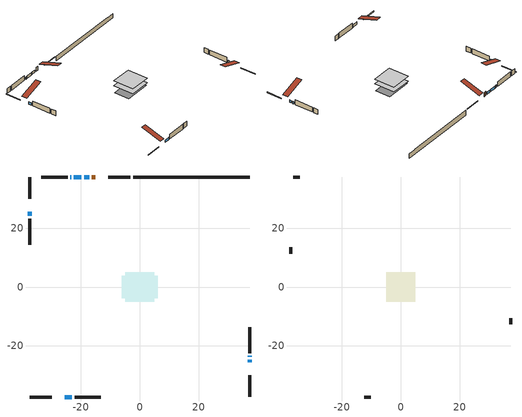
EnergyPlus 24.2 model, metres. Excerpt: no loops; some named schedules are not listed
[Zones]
conditioned space
 floor adiabatic (AdiabaticFloorConstruction): -4.98,-4.98 -4.98,4.98 4.98,4.98 4.98,-4.98 z0.45
 floor foundation (Slab1 construction): -6.15,-3.75 -6.15,3.75 6.15,3.75 6.15,-3.75 z-1.91
 wall outside (RimJoist1 construction): -3.2,37.36 -10.62,37.36 / -37.36,-37.36 -29.93,-37.36 / -37.36,37.36 -37.36,29.93 / 37.36,-37.36 37.36,-29.93 z0.45:0.75
 wall outside (AdiabaticWallConstruction 1): -15.03,37.36 -16.25,37.36 z0.45:2.48
 wall outside (AdiabaticWallConstruction): -17.17,37.36 -18.87,37.36 / -19.79,37.36 -22.34,37.36 / -25.52,-37.36 -23.06,-37.36 / -37.36,25.52 -37.36,24.17 / 37.36,-25.53 37.36,-24.68 / -23.26,37.36 -23.59,37.36 / 37.36,-23.75 37.36,-23.41 z0.45:1.67
 wall outside (Wall1 construction): -24.52,37.36 -33.38,37.36 / -22.14,-37.36 -13.28,-37.36 / -37.36,23.24 -37.36,14.38 / 37.36,-22.48 37.36,-13.63 z0.45:2.89
 wall foundation (FoundationWall1 construction): -2.27,37.36,-1.91 -2.27,37.36,0.45 33.4,37.36,0.45 33.4,37.36,0.25 37.36,37.36,0.25 37.36,37.36,-1.91
 window (WindowConstruction): -17.18,37.36 -18.87,37.36 z0.45:1.67
 window (WindowConstruction 1): -19.79,37.36 -22.34,37.36 z0.45:1.67
 window (WindowConstruction 2): -25.52,-37.36 -23.06,-37.36 z0.45:1.67
 window (WindowConstruction 3): -37.36,25.52 -37.36,24.17 z0.45:1.67
 window (WindowConstruction 4): 37.36,-25.52 37.36,-24.68 z0.45:1.67
 window (WindowConstruction 5): -23.27,37.36 -23.59,37.36 z0.45:1.67
 window (WindowConstruction 6): 37.36,-23.75 37.36,-23.41 z0.45:1.67
 door (Door): -15.03,37.36 -16.25,37.36 z0.45:2.48
 ceiling adiabatic (AdiabaticFloorConstruction): 4.98,-4.98 4.98,4.98 -4.98,4.98 -4.98,-4.98 z0.45
attic - vented
 floor to conditioned space (Floor1 construction Reversed): -4.96,-4.96 -4.96,4.96 4.96,4.96 4.96,-4.96 z2.89
 wall outside (Wall2 construction): -34.31,37.36 -36.43,37.36 / -12.35,-37.36 -10.23,-37.36 / -37.36,13.46 -37.36,11.33 / 37.36,-12.7 37.36,-10.58 z0.45:2.89
 roof outside (Roof1 construction): -14.1,37.36,2.89 -14.1,27.69,6.11 -11.55,27.69,6.11 -11.55,37.36,2.89; -26.45,-37.36,2.89 -26.45,-27.69,6.11 -29,-27.69,6.11 -29,-37.36,2.89; -37.36,26.45,2.89 -27.69,26.45,6.11 -27.69,29,6.11 -37.36,29,2.89; 37.36,-26.45,2.89 27.69,-26.45,6.11 27.69,-29,6.11 37.36,-29,2.89
[Building]
Building 1: Terrain=Suburbs
[Site:Location]
Regina Intl AP_SK: Latitude {deg}=50.43; Longitude {deg}=-104.67; Time Zone {hr}=-6; Elevation {m}=578; Keep Site Location Information=Yes
[Site:GroundTemperature:Shallow]
-2.28208, -4.75844, -4.95676, -3.7816, 0.936024, 5.63167, 9.70254, 12.2813, 12.5004, 10.403, 6.43594, 1.88434
[Site:WaterMainsTemperature]
Calculation Method=Schedule; Temperature Schedule=mains temperature schedule
[Material] Roughness=Rough; Thermal Absorptance=0.9
Name | Thickness {m} | Conductivity {W/m-K} | Density {kg/m3} | Specific Heat {J/kg-K} | Solar Absorptance | Visible Absorptance
asphalt or fiberglass shingles | 0.00635 | 0.162714 | 1121.4 | 1465.45 | 0.84 | 0.84
ceiling loosefill ins | 0.254 | 0.0480833 | 16.02 | 1046.75 | 0.7 | 0.7
ceiling stud and cavity | 0.1397 | 0.0900535 | 65.682 | 1177.47 | 0.7 | 0.7
concrete 4.0 in. | 0.1016 | 1.803125 | 2242.8 | 837.4 | 0.7 | 0.7
concrete 8.0 in. | 0.2032 | 1.803125 | 2242.8 | 837.4 | 0.7 | 0.7
door material | 0.04445 | 0.0451087 | 512.64 | 1214.23 | 0.7 | 0.7
exterior vertical ins | 0.0457286 | 0.029427 | 32.04 | 1214.23 | 0.7 | 0.7
floor covering | 0.0127 | 0.0433444 | 54.468 | 1339.84 | 0.6 | 0.6
floor rigid ins; wall rigid ins 1 | 0.512978 | 0.029427 | 32.04 | 1214.23 | 0.7 | 0.7
floor stud and cavity | 0.1397 | 1.75129 | 37.0049 | 1207.88 | 0.7 | 0.7
furniture material conditioned space 1 | 0.1524 | 0.115458 | 640.8 | 1214.23 | 0.6 | 0.6
gypsum board | 0.0127 | 0.160291 | 801 | 837.4 | 0.6 | 0.6
gypsum board 1 | 0.0127 | 0.160291 | 801 | 837.4 | 0.7 | 0.7
osb sheathing 0.5 in. | 0.0127 | 0.115458 | 512.64 | 1214.23 | 0.7 | 0.7
osb sheathing 0.75 in. | 0.01905 | 0.115458 | 512.64 | 1214.23 | 0.7 | 0.7
osb sheathing 2.0 in. | 0.0508 | 0.115458 | 512.64 | 1214.23 | 0.7 | 0.7
rim joist stud and cavity | 0.0508 | 0.0309689 | 125.044 | 1163.47 | 0.6 | 0.6
wall rigid ins | 0.051816 | 0.029427 | 32.04 | 1214.23 | 0.7 | 0.7
wall stud and cavity | 0.1397 | 0.21045 | 139.0536 | 1170.24 | 0.7 | 0.7
wall stud and cavity 1 | 0.0889 | 6.1454 | 50.32683 | 1063.81 | 0.6 | 0.6
wall stud and cavity 2 | 0.0889 | 0.380278 | 52.3479 | 1209.89 | 0.7 | 0.7
wall stud and cavity 3 | 0.0889 | 0.391764 | 83.0341 | 1211.67 | 0.7 | 0.7
wood siding | 0.0254 | 0.102417 | 544.68 | 1172.36 | 0 | 0
wood siding 1 | 0.00254 | 0.102417 | 544.68 | 1172.36 | 0 | 0
wood siding 2; wood siding 3; wood siding 4 | 0.0254 | 0.102417 | 544.68 | 1172.36 | 0.7 | 0.7
[WindowMaterial:SimpleGlazingSystem]
Name | U-Factor {W/m2-K} | Solar Heat Gain Coefficient
WindowMaterial | 1.3207 | 0.49
WindowMaterial 1 | 2.82878 | 0.58
WindowMaterial 2 | 1.23042 | 0.53
WindowMaterial 3 | 1.27982 | 0.51
WindowMaterial 4 | 6.0306 | 0.51
WindowMaterial 5 | 5.8614 | 0.52
[Construction]
AdiabaticFloorConstruction: floor stud and cavity, floor rigid ins, osb sheathing 0.75 in., floor covering
AdiabaticWallConstruction: wood siding 3, wall rigid ins 1, wall stud and cavity 2, gypsum board
AdiabaticWallConstruction 1: wood siding 4, wall rigid ins 1, wall stud and cavity 2, gypsum board
Door: door material
Floor1 construction Reversed: gypsum board, ceiling stud and cavity, ceiling loosefill ins
FoundationWall1 construction: concrete 8.0 in., gypsum board 1
furniture construction conditioned space 1: furniture material conditioned space 1
PartitionWallConstruction: gypsum board, wall stud and cavity 3, gypsum board
RimJoist1 construction: wood siding 2, osb sheathing 2.0 in., rim joist stud and cavity
Roof1 construction: asphalt or fiberglass shingles
Slab1 construction: concrete 4.0 in.
Wall1 construction: wood siding, wall rigid ins, osb sheathing 0.5 in., wall stud and cavity, gypsum board
Wall2 construction: wood siding 1, wall stud and cavity 1
WindowConstruction; WindowConstruction 4: WindowMaterial
WindowConstruction 1: WindowMaterial 1
WindowConstruction 2: WindowMaterial 2
WindowConstruction 3: WindowMaterial 3
WindowConstruction 5: WindowMaterial 4
WindowConstruction 6: WindowMaterial 5
[Zone] Multiplier=1; Part of Total Floor Area=Yes
Name | Volume {m3}
attic - vented | 51.5075
conditioned space | 479.4
[Space]
Name | Zone | Volume {m3}
attic - vented 1 | attic - vented | 51.5075
conditioned space 1 | conditioned space | 479.4
[ZoneInfiltration:EffectiveLeakageArea]
infil attic - vented 1: Zone or Space=attic - vented 1; Schedule=Always On Discrete; Effective Air Leakage Area {cm2}=3109.9; Stack Coefficient=0.000393608; Wind Coefficient=1.34045e-05
[ZoneMixing]
whole house fan mix: Zone or Space=attic - vented; Schedule=Always On Continuous; Design Flow Rate Calculation Method=Flow/Zone; Design Flow Rate {m3/s}=0; Source Zone or Space=conditioned space
[SurfaceProperty:ExposedFoundationPerimeter]
Slab1: Exposed Perimeter Calculation Method=TotalExposedPerimeter; Total Exposed Perimeter {m}=39.624
[InternalMass] Zone or ZoneList=conditioned space; Space or SpaceList=conditioned space 1
Name | Construction | Surface Area {m2}
furniture mass conditioned space 1 | furniture construction conditioned space 1 | 76.6999
partition wall mass | PartitionWallConstruction | 191.75
[Lights]
interior lighting: Zone or ZoneList or Space or SpaceList=conditioned space 1; Schedule=interior lighting schedule; Design Level Calculation Method=LightingLevel; Lighting Level {W}=343.2; Return Air Fraction=0; Fraction Radiant=0.6; Fraction Visible=0.2; Fraction Replaceable=1
[People]
occupants: Zone or ZoneList or Space or SpaceList=conditioned space 1; Number of People Schedule=occupants schedule; Number of People Calculation Method=People; Number of People=3; Fraction Radiant=0.314171; Sensible Heat Fraction=0.56303; Activity Level Schedule=occupants activity schedule; Carbon Dioxide Generation Rate {m3/s-W}=0; Enable ASHRAE 55 Comfort Warnings=No; Mean Radiant Temperature Calculation Type=EnclosureAveraged
[ElectricEquipment] Zone or ZoneList or Space or SpaceList=conditioned space 1; Design Level Calculation Method=EquipmentLevel
Name | Schedule | Design Level {W} | Fraction Latent | Fraction Radiant | Fraction Lost
clothes dryer | clothes dryer schedule | 140.772 | 0.015 | 0.081 | 0.85
clothes washer | clothes washer schedule | 32.1985 | 0.03 | 0.162 | 0.7
cooking range | cooking range schedule | 215.147 | 0.08 | 0.432 | 0.2
dishwasher | dishwasher schedule | 66.8632 | 0.3 | 0.18 | 0.4
fridge | fridge schedule | 72.9452 | 0 | 0.6 | 0
mech vent house fan | mech vent house fan schedule | 0 | 0 | 0 | 1
mech vent house fan cfis | mech vent house fan cfis schedule | 0 | 0 | 0 | 0
misc plug loads | misc plug loads schedule | 494.7 | 0.045 | 0.513 | 0.1
whole house fan | Always On Discrete | 0 | 0 | 0 | 1
[OtherEquipment] Zone or ZoneList or Space or SpaceList=conditioned space 1; Design Level Calculation Method=EquipmentLevel
Name | Fuel Type | Schedule | Design Level {W} | Fraction Latent | Fraction Radiant | Fraction Lost
clothes dryer 1 | Electricity | clothes dryer schedule | 0 | 0.015 | 0.081 | 0.85
cooking range 1 | Electricity | cooking range schedule | 0 | 0.08 | 0.432 | 0.2
general water use latent | None | general water use schedule | 62.594 | 1 | 0 | 0
general water use sensible | None | general water use schedule | -61.6891 | 0 | 0.6 | 0
mech vent house fan latent load | None | Always On Discrete | 0 | 1 | 0 | 0
mech vent house fan sensible load | None | Always On Discrete | 0 | 0 | 0 | 0
water heater energy adjustment1 | NaturalGas | Always On Discrete | 0.01 | 0 | 0 | 1
[ZoneInfiltration:DesignFlowRate] Zone or ZoneList or Space or SpaceList=conditioned space 1; Schedule=Always On Discrete; Design Flow Rate Calculation Method=Flow/Zone; Design Flow Rate {m3/s}=0
infil flow; natural vent flow; whole house fan flow
[AvailabilityManager:Scheduled]
central ac and furnace airloop Availability Manager: Schedule=Always On Discrete
[Foundation:Kiva]
Foundation Kiva 1: Initial Indoor Air Temperature {C}=21; Wall Height Above Grade {m}=0.450007; Wall Depth Below Slab {m}=0.2032; Custom Block Material Name 1=exterior vertical ins; Custom Block Depth 1 {m}=2.36001; Custom Block X Position 1 {m}=0.2159; Custom Block Z Position 1 {m}=0
[Foundation:Kiva:Settings]
Soil Conductivity {W/m-K}=0.849921; Soil Density {kg/m3}=1842.3; Soil Specific Heat {J/kg-K}=418.7; Ground Solar Absorptivity=0.9; Ground Thermal Absorptivity=0.9; Ground Surface Roughness {m}=0.03; Far-Field Width {m}=40; Deep-Ground Boundary Condition=ZeroFlux; Deep-Ground Depth {m}=40; Minimum Cell Dimension {m}=0.2; Maximum Cell Growth Coefficient=3; Simulation Timestep=Timestep
[Exterior:Lights]
exterior lighting: Schedule=exterior lighting schedule; Design Level {W}=75.6
[EnergyManagementSystem:GlobalVariable]
central_ac_and_furnace_airloop_Fan_RTF
infil_program_Qfan
infil_program_Qinf
natural_vent_program_Qnv
natural_vent_program_Qwhf
[EnergyManagementSystem:Sensor]
Name | Output:Variable or Output:Meter Index Key | Output:Variable or Output:Meter
airflow_gain | infil flow | Infiltration Sensible Heat Gain Energy
airflow_gain_1 | natural vent flow | Infiltration Sensible Heat Gain Energy
airflow_gain_2 | whole house fan flow | Infiltration Sensible Heat Gain Energy
airflow_loss | infil flow | Infiltration Sensible Heat Loss Energy
airflow_loss_1 | natural vent flow | Infiltration Sensible Heat Loss Energy
airflow_loss_2 | whole house fan flow | Infiltration Sensible Heat Loss Energy
clg_load_cond |  | Cooling:EnergyTransfer:Zone:CONDITIONED SPACE
clg_sp_s; clg_sp_s_1 | cooling setpoint | Schedule Value
clothes_dryer_exhaust_0_sch_s | clothes dryer exhaust 0 schedule | Schedule Value
cool_season | cooling season schedule | Schedule Value
htg_load_cond |  | Heating:EnergyTransfer:Zone:CONDITIONED SPACE
htg_sp_s; htg_sp_s_1 | heating setpoint | Schedule Value
ig_ee_conv | clothes dryer | Electric Equipment Convective Heating Energy
ig_ee_conv_2 | cooking range | Electric Equipment Convective Heating Energy
ig_ee_conv_4 | fridge | Electric Equipment Convective Heating Energy
ig_ee_conv_5 | misc plug loads | Electric Equipment Convective Heating Energy
ig_ee_conv_6 | whole house fan | Electric Equipment Convective Heating Energy
ig_ee_rad | clothes dryer | Electric Equipment Radiant Heating Energy
ig_ee_rad_2 | cooking range | Electric Equipment Radiant Heating Energy
ig_ee_rad_4 | fridge | Electric Equipment Radiant Heating Energy
ig_ee_rad_5 | misc plug loads | Electric Equipment Radiant Heating Energy
ig_ee_rad_6 | whole house fan | Electric Equipment Radiant Heating Energy
ig_lgt_conv | interior lighting | Lights Convective Heating Energy
ig_lgt_rad | interior lighting | Lights Radiant Heating Energy
ig_lgt_vis | interior lighting | Lights Visible Radiation Heating Energy
ig_oe_conv | clothes dryer 1 | Other Equipment Convective Heating Energy
ig_oe_conv_1 | cooking range 1 | Other Equipment Convective Heating Energy
ig_oe_conv_2 | general water use latent | Other Equipment Convective Heating Energy
ig_oe_conv_3 | general water use sensible | Other Equipment Convective Heating Energy
ig_oe_conv_4 | water heater energy adjustment1 | Other Equipment Convective Heating Energy
ig_oe_rad | clothes dryer 1 | Other Equipment Radiant Heating Energy
ig_oe_rad_1 | cooking range 1 | Other Equipment Radiant Heating Energy
ig_oe_rad_2 | general water use latent | Other Equipment Radiant Heating Energy
ig_oe_rad_3 | general water use sensible | Other Equipment Radiant Heating Energy
ig_oe_rad_4 | water heater energy adjustment1 | Other Equipment Radiant Heating Energy
ig_ppl_conv | occupants | People Convective Heating Energy
ig_ppl_rad | occupants | People Radiant Heating Energy
im_conv | furniture mass conditioned space 1 | Surface Inside Face Convection Heat Gain Energy
im_conv_1 | partition wall mass | Surface Inside Face Convection Heat Gain Energy
im_ig | furniture mass conditioned space 1 | Surface Inside Face Internal Gains Radiation Heat Gain Energy
im_ig_1 | partition wall mass | Surface Inside Face Internal Gains Radiation Heat Gain Energy
im_lgt | furniture mass conditioned space 1 | Surface Inside Face Lights Radiation Heat Gain Energy
im_lgt_1 | partition wall mass | Surface Inside Face Lights Radiation Heat Gain Energy
im_sol | furniture mass conditioned space 1 | Surface Inside Face Solar Radiation Heat Gain Energy
im_sol_1 | partition wall mass | Surface Inside Face Solar Radiation Heat Gain Energy
im_surf | furniture mass conditioned space 1 | Surface Inside Face Net Surface Thermal Radiation Heat Gain Energy
im_surf_1 | partition wall mass | Surface Inside Face Net Surface Thermal Radiation Heat Gain Energy
mv_conv | mech vent house fan | Electric Equipment Convective Heating Energy
mv_conv_1 | mech vent house fan cfis | Electric Equipment Convective Heating Energy
mv_conv_2 | mech vent house fan latent load | Other Equipment Convective Heating Energy
mv_conv_3 | mech vent house fan sensible load | Other Equipment Convective Heating Energy
mv_rad | mech vent house fan | Electric Equipment Radiant Heating Energy
mv_rad_1 | mech vent house fan cfis | Electric Equipment Radiant Heating Energy
mv_rad_2 | mech vent house fan latent load | Other Equipment Radiant Heating Energy
mv_rad_3 | mech vent house fan sensible load | Other Equipment Radiant Heating Energy
natural_vent_s | natural vent schedule | Schedule Value
out_pb_s |  | Site Outdoor Air Barometric Pressure
out_wt_s |  | Site Outdoor Air Humidity Ratio
site_vw_s |  | Site Wind Speed
ss_back_out | Window1 | Surface Window Shortwave from Zone Back Out Window Heat Transfer Rate
ss_back_out_1 | Window3 | Surface Window Shortwave from Zone Back Out Window Heat Transfer Rate
ss_back_out_2 | Window4 | Surface Window Shortwave from Zone Back Out Window Heat Transfer Rate
ss_back_out_3 | Window5 | Surface Window Shortwave from Zone Back Out Window Heat Transfer Rate
ss_back_out_4 | Window6 | Surface Window Shortwave from Zone Back Out Window Heat Transfer Rate
ss_back_out_5 | Window7 | Surface Window Shortwave from Zone Back Out Window Heat Transfer Rate
ss_back_out_6 | Window8 | Surface Window Shortwave from Zone Back Out Window Heat Transfer Rate
ss_conv | Door1 | Surface Inside Face Convection Heat Gain Energy
ss_conv_1 | Window1 | Surface Inside Face Convection Heat Gain Energy
ss_conv_2 | Window3 | Surface Inside Face Convection Heat Gain Energy
ss_conv_3 | Window4 | Surface Inside Face Convection Heat Gain Energy
ss_conv_4 | Window5 | Surface Inside Face Convection Heat Gain Energy
ss_conv_5 | Window6 | Surface Inside Face Convection Heat Gain Energy
ss_conv_6 | Window7 | Surface Inside Face Convection Heat Gain Energy
ss_conv_7 | Window8 | Surface Inside Face Convection Heat Gain Energy
ss_ig | Door1 | Surface Inside Face Internal Gains Radiation Heat Gain Energy
ss_ig_1 | Window1 | Surface Inside Face Internal Gains Radiation Heat Gain Energy
ss_ig_2 | Window3 | Surface Inside Face Internal Gains Radiation Heat Gain Energy
ss_ig_3 | Window4 | Surface Inside Face Internal Gains Radiation Heat Gain Energy
ss_ig_4 | Window5 | Surface Inside Face Internal Gains Radiation Heat Gain Energy
ss_ig_5 | Window6 | Surface Inside Face Internal Gains Radiation Heat Gain Energy
ss_ig_6 | Window7 | Surface Inside Face Internal Gains Radiation Heat Gain Energy
ss_ig_7 | Window8 | Surface Inside Face Internal Gains Radiation Heat Gain Energy
ss_lgt | Door1 | Surface Inside Face Lights Radiation Heat Gain Energy
ss_sol | Door1 | Surface Inside Face Solar Radiation Heat Gain Energy
ss_surf | Door1 | Surface Inside Face Net Surface Thermal Radiation Heat Gain Energy
ss_surf_1 | Window1 | Surface Inside Face Net Surface Thermal Radiation Heat Gain Energy
ss_surf_2 | Window3 | Surface Inside Face Net Surface Thermal Radiation Heat Gain Energy
ss_surf_3 | Window4 | Surface Inside Face Net Surface Thermal Radiation Heat Gain Energy
ss_surf_4 | Window5 | Surface Inside Face Net Surface Thermal Radiation Heat Gain Energy
ss_surf_5 | Window6 | Surface Inside Face Net Surface Thermal Radiation Heat Gain Energy
ss_surf_6 | Window7 | Surface Inside Face Net Surface Thermal Radiation Heat Gain Energy
ss_surf_7 | Window8 | Surface Inside Face Net Surface Thermal Radiation Heat Gain Energy
ss_trans_in | Window1 | Surface Window Transmitted Solar Radiation Rate
ss_trans_in_1 | Window3 | Surface Window Transmitted Solar Radiation Rate
ss_trans_in_2 | Window4 | Surface Window Transmitted Solar Radiation Rate
ss_trans_in_3 | Window5 | Surface Window Transmitted Solar Radiation Rate
ss_trans_in_4 | Window6 | Surface Window Transmitted Solar Radiation Rate
ss_trans_in_5 | Window7 | Surface Window Transmitted Solar Radiation Rate
ss_trans_in_6 | Window8 | Surface Window Transmitted Solar Radiation Rate
ss_trans_out | Window1 | Surface Inside Face Initial Transmitted Diffuse Transmitted Out Window Solar Radiation Rate
ss_trans_out_1 | Window3 | Surface Inside Face Initial Transmitted Diffuse Transmitted Out Window Solar Radiation Rate
ss_trans_out_2 | Window4 | Surface Inside Face Initial Transmitted Diffuse Transmitted Out Window Solar Radiation Rate
ss_trans_out_3 | Window5 | Surface Inside Face Initial Transmitted Diffuse Transmitted Out Window Solar Radiation Rate
ss_trans_out_4 | Window6 | Surface Inside Face Initial Transmitted Diffuse Transmitted Out Window Solar Radiation Rate
ss_trans_out_5 | Window7 | Surface Inside Face Initial Transmitted Diffuse Transmitted Out Window Solar Radiation Rate
ss_trans_out_6 | Window8 | Surface Inside Face Initial Transmitted Diffuse Transmitted Out Window Solar Radiation Rate
s_conv | Floor1 | Surface Inside Face Convection Heat Gain Energy
s_conv_1 | FoundationWall1 | Surface Inside Face Convection Heat Gain Energy
s_conv_10 | Wall1:180 | Surface Inside Face Convection Heat Gain Energy
s_conv_11 | Wall1:270 | Surface Inside Face Convection Heat Gain Energy
s_conv_12 | Wall1:90 | Surface Inside Face Convection Heat Gain Energy
s_conv_2 | inferred conditioned ceiling | Surface Inside Face Convection Heat Gain Energy
s_conv_3 | inferred conditioned floor | Surface Inside Face Convection Heat Gain Energy
s_conv_4 | RimJoist1:0 | Surface Inside Face Convection Heat Gain Energy
s_conv_5 | RimJoist1:180 | Surface Inside Face Convection Heat Gain Energy
s_conv_6 | RimJoist1:270 | Surface Inside Face Convection Heat Gain Energy
s_conv_7 | RimJoist1:90 | Surface Inside Face Convection Heat Gain Energy
s_conv_8 | Slab1 | Surface Inside Face Convection Heat Gain Energy
s_conv_9 | Wall1:0 | Surface Inside Face Convection Heat Gain Energy
s_ig | Floor1 | Surface Inside Face Internal Gains Radiation Heat Gain Energy
s_ig_1 | FoundationWall1 | Surface Inside Face Internal Gains Radiation Heat Gain Energy
s_ig_10 | Wall1:180 | Surface Inside Face Internal Gains Radiation Heat Gain Energy
s_ig_11 | Wall1:270 | Surface Inside Face Internal Gains Radiation Heat Gain Energy
s_ig_12 | Wall1:90 | Surface Inside Face Internal Gains Radiation Heat Gain Energy
s_ig_2 | inferred conditioned ceiling | Surface Inside Face Internal Gains Radiation Heat Gain Energy
s_ig_3 | inferred conditioned floor | Surface Inside Face Internal Gains Radiation Heat Gain Energy
s_ig_4 | RimJoist1:0 | Surface Inside Face Internal Gains Radiation Heat Gain Energy
s_ig_5 | RimJoist1:180 | Surface Inside Face Internal Gains Radiation Heat Gain Energy
s_ig_6 | RimJoist1:270 | Surface Inside Face Internal Gains Radiation Heat Gain Energy
s_ig_7 | RimJoist1:90 | Surface Inside Face Internal Gains Radiation Heat Gain Energy
s_ig_8 | Slab1 | Surface Inside Face Internal Gains Radiation Heat Gain Energy
s_ig_9 | Wall1:0 | Surface Inside Face Internal Gains Radiation Heat Gain Energy
s_lgt | Floor1 | Surface Inside Face Lights Radiation Heat Gain Energy
s_lgt_1 | FoundationWall1 | Surface Inside Face Lights Radiation Heat Gain Energy
s_lgt_10 | Wall1:180 | Surface Inside Face Lights Radiation Heat Gain Energy
s_lgt_11 | Wall1:270 | Surface Inside Face Lights Radiation Heat Gain Energy
s_lgt_12 | Wall1:90 | Surface Inside Face Lights Radiation Heat Gain Energy
s_lgt_2 | inferred conditioned ceiling | Surface Inside Face Lights Radiation Heat Gain Energy
s_lgt_3 | inferred conditioned floor | Surface Inside Face Lights Radiation Heat Gain Energy
s_lgt_4 | RimJoist1:0 | Surface Inside Face Lights Radiation Heat Gain Energy
s_lgt_5 | RimJoist1:180 | Surface Inside Face Lights Radiation Heat Gain Energy
s_lgt_6 | RimJoist1:270 | Surface Inside Face Lights Radiation Heat Gain Energy
s_lgt_7 | RimJoist1:90 | Surface Inside Face Lights Radiation Heat Gain Energy
s_lgt_8 | Slab1 | Surface Inside Face Lights Radiation Heat Gain Energy
s_lgt_9 | Wall1:0 | Surface Inside Face Lights Radiation Heat Gain Energy
s_sol | Floor1 | Surface Inside Face Solar Radiation Heat Gain Energy
s_sol_1 | FoundationWall1 | Surface Inside Face Solar Radiation Heat Gain Energy
s_sol_10 | Wall1:180 | Surface Inside Face Solar Radiation Heat Gain Energy
s_sol_11 | Wall1:270 | Surface Inside Face Solar Radiation Heat Gain Energy
s_sol_12 | Wall1:90 | Surface Inside Face Solar Radiation Heat Gain Energy
s_sol_2 | inferred conditioned ceiling | Surface Inside Face Solar Radiation Heat Gain Energy
s_sol_3 | inferred conditioned floor | Surface Inside Face Solar Radiation Heat Gain Energy
s_sol_4 | RimJoist1:0 | Surface Inside Face Solar Radiation Heat Gain Energy
s_sol_5 | RimJoist1:180 | Surface Inside Face Solar Radiation Heat Gain Energy
s_sol_6 | RimJoist1:270 | Surface Inside Face Solar Radiation Heat Gain Energy
s_sol_7 | RimJoist1:90 | Surface Inside Face Solar Radiation Heat Gain Energy
s_sol_8 | Slab1 | Surface Inside Face Solar Radiation Heat Gain Energy
s_sol_9 | Wall1:0 | Surface Inside Face Solar Radiation Heat Gain Energy
s_surf | Floor1 | Surface Inside Face Net Surface Thermal Radiation Heat Gain Energy
s_surf_1 | FoundationWall1 | Surface Inside Face Net Surface Thermal Radiation Heat Gain Energy
s_surf_10 | Wall1:180 | Surface Inside Face Net Surface Thermal Radiation Heat Gain Energy
s_surf_11 | Wall1:270 | Surface Inside Face Net Surface Thermal Radiation Heat Gain Energy
s_surf_12 | Wall1:90 | Surface Inside Face Net Surface Thermal Radiation Heat Gain Energy
s_surf_2 | inferred conditioned ceiling | Surface Inside Face Net Surface Thermal Radiation Heat Gain Energy
s_surf_3 | inferred conditioned floor | Surface Inside Face Net Surface Thermal Radiation Heat Gain Energy
s_surf_4 | RimJoist1:0 | Surface Inside Face Net Surface Thermal Radiation Heat Gain Energy
s_surf_5 | RimJoist1:180 | Surface Inside Face Net Surface Thermal Radiation Heat Gain Energy
s_surf_6 | RimJoist1:270 | Surface Inside Face Net Surface Thermal Radiation Heat Gain Energy
s_surf_7 | RimJoist1:90 | Surface Inside Face Net Surface Thermal Radiation Heat Gain Energy
s_surf_8 | Slab1 | Surface Inside Face Net Surface Thermal Radiation Heat Gain Energy
s_surf_9 | Wall1:0 | Surface Inside Face Net Surface Thermal Radiation Heat Gain Energy
[EnergyManagementSystem:Actuator]
Name | Actuated Component Unique | Actuated Component Type | Actuated Component Control Type
fridge_schedule_act | fridge schedule | Schedule:Constant | Schedule Value
infil_flow_act | infil flow | Zone Infiltration | Air Exchange Flow Rate
mech_vent_house_fan_cfis_act | mech vent house fan cfis | ElectricEquipment | Electricity Rate
mech_vent_house_fan_latent_load_act | mech vent house fan latent load | OtherEquipment | Power Level
mech_vent_house_fan_sensible_load_act | mech vent house fan sensible load | OtherEquipment | Power Level
natural_vent_flow_act | natural vent flow | Zone Infiltration | Air Exchange Flow Rate
water_heater_ec_adj_act | water heater energy adjustment1 | OtherEquipment | Power Level
whole_house_fan_act | whole house fan | ElectricEquipment | Electricity Rate
whole_house_fan_flow_act | whole house fan flow | Zone Infiltration | Air Exchange Flow Rate
whole_house_fan_mix_act | whole house fan mix | ZoneMixing | Air Exchange Flow Rate
[EnergyManagementSystem:Program]
central_ac_and_furnace_supply_fan_disaggregate_program: Set central_ac_and_furnace_supply_fan_clg = 0; If central_ac_and_furnace_clg_coil_s > 0; Set central_ac_and_furnace_supply_fan_clg = central_ac_and_furnace_supply_fan_s; EndIf
central_ac_and_furnace_supply_fan_disaggregate_program_1: Set central_ac_and_furnace_supply_fan_primary_htg = 0; If central_ac_and_furnace_htg_coil_s > 0; Set central_ac_and_furnace_supply_fan_primary_htg = central_ac_and_furnace_supply_fan_s_1; EndIf
